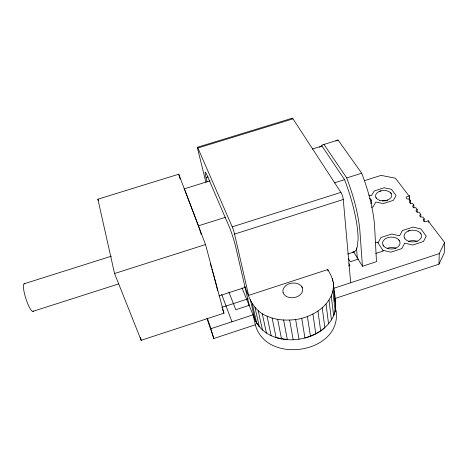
<?xml version="1.0" encoding="UTF-8"?>
<svg xmlns="http://www.w3.org/2000/svg" width="468" height="468" viewBox="0 0 468 468"><rect width="100%" height="100%" fill="white"/><g stroke="black" fill="none" stroke-linecap="round" stroke-linejoin="round"><path stroke-width="0.7" d="M420.779 217.105L420.79 214.315L419.164 212.15A2.322 1.498 -0.7 0 1 416.298 211.413A2.322 1.498 -0.7 0 1 417.163 209.488L415.812 207.693A2.299 1.474 -1 0 1 412.934 206.979A2.299 1.474 -1 0 1 413.835 205.066L412.513 203.299A2.281 1.457 -1.4 0 1 409.623 202.609A2.281 1.457 -1.4 0 1 410.559 200.708L409.26 198.976A2.264 1.433 -1.7 0 1 406.148 197.677A2.264 1.433 -1.7 0 1 409.307 196.326L409.582 195.887L408.394 195.144L395.419 178.197L381.081 175.389L364.537 180.63M424.201 221.674L424.224 218.878L422.826 217.023A2.34 1.521 -0.3 0 1 419.966 216.257A2.34 1.521 -0.3 0 1 420.79 214.315M428.741 222.347L428.764 220.949L427.705 220.797A2.363 1.544 0 0 1 424.037 221.335A2.363 1.544 0 0 1 424.224 218.878M334.719 298.59L438.966 264.18L439.253 253.615L444.6 242.436L428.91 221.943L428.764 220.949M444.6 242.436L444.243 253.018L438.966 264.18M241.997 287.914L254.826 319.17C264.642 341.915 296.109 344.302 315.789 333.819C324.804 329.15 332.537 321.259 335.187 311.261C336.82 301.72 333.895 292.172 333.38 282.666C332.461 277.939 330.168 273.675 327.77 269.556L248.596 295.384L234.567 234.094A5.353 0.491 72.4 0 0 232.227 226.863L197.888 148.011L293.003 118.854L340.897 192.377A5.283 1.299 72.4 0 1 343.266 199.497L350.696 282.731M244.834 286.34C248.953 298.098 254.218 311.53 267.029 316.099C275.921 320.235 286.03 320.644 295.636 319.556C313.923 317.123 335.006 303.27 333.38 282.666M320.867 146.736L322.388 144.951L338.077 140.031L361.694 173.219C368.064 189.821 372.961 207.149 374.517 224.915L376.483 261.676L362.437 266.269L353.416 251.486M377.998 242.857L380.993 237.492L391.728 234.006L399.59 235.843L402.439 230.531L412.94 227.126L420.89 228.916L426.219 236.088L423.487 241.511L412.747 245.021L404.685 243.108L401.796 248.596L390.815 252.188L382.847 250.228M319.615 147.326L320.399 146.396L321.961 146.045L344.577 179.659C350.158 194.314 354.557 209.477 356.938 224.991A54.224 12.94 72.4 0 1 358.067 239.955L357.254 246.893L356.481 249.421L355.376 250.977L354.042 251.989L347.806 254.019M335.866 141.108L336.217 140.769M301.737 318.252L304.937 337.978C312.179 335.866 319.17 332.643 324.85 327.588L322.236 307.722M387.276 248.332L388.873 247.812A8.629 5.955 -1.1 0 1 396.103 248.274M408.307 241.476L409.892 240.956A8.664 5.885 0.1 0 1 417.169 241.4M408.184 231.034L409.787 230.508M387.726 200.023L386.199 200.509M379.566 191.307L381.075 190.827M336.393 140.599L338.077 140.031M213.806 338.504L255.329 324.798L253.048 314.835L210.933 328.688L213.806 338.504L206.95 318.468M141.166 340.289L223.961 313.18L205.522 244.553L178.758 174.207L97.876 199.198L114.561 273.523L141.166 340.289L140.488 337.469M249.625 305.2L235.773 309.74L228.893 292.038M334.228 288.148L439.253 253.615M358.582 259.056L350.327 261.747L348.531 258.734M375.775 253.445L383.339 250.977L377.518 242.131L375.435 242.804M221.797 307.4L248.116 298.8M348.549 265.994L349.935 265.537L348.824 263.665M218.895 295.934L245.232 287.37M32.871 311.366L118.773 283.889M371.633 207.318L373.008 206.879L375.88 202.006L383.269 203.592L393.331 200.362L396.074 195.548L391.418 189.283L384.123 187.797L374.265 190.938L371.434 195.659L368.807 195.103M234.567 234.094L343.266 199.497M114.561 273.523L205.522 244.553M24.108 283.795L111.483 256.16M232.227 226.863L340.897 192.377M323.95 144.425L346.706 177.951L361.694 173.219M184.041 188.791L184.374 188.82L198.455 225.822L225.594 217.246M334.14 182.953L344.577 179.659M184.374 188.82L210.085 180.829M312.232 149.07L321.961 146.045M207.108 181.8L206.06 177.565L208.143 176.916M197.449 147.262L292.26 118.205M415.771 241.57L417.403 241.038A8.781 5.879 -0.3 0 0 420.574 233.298A8.781 5.879 -0.3 0 0 409.289 230.66A8.781 5.879 -0.3 0 0 404.516 238.019M352.474 252.188L354.042 251.989M390.651 192.804L391.347 193.74M420.229 232.894L421.024 233.971M376.559 198.467L375.886 197.519M370.568 199.216L371.229 200.169M398.812 239.862L399.573 240.956M383.719 246.115L382.982 245.016M404.487 238.019L405.253 239.107A8.781 5.879 -0.3 0 0 415.771 241.57M301.755 286.574L302.445 287.937M255.329 324.798C266.269 365.561 342.751 353.182 336.047 310.19M283.099 292.675L283.748 294.062A9.974 7.312 -8.7 0 0 295.08 297.385L297.016 296.753A9.974 7.312 -8.7 0 0 302.176 287.305A9.974 7.312 -8.7 0 0 290.523 283.392L288.61 283.994A9.974 7.312 -8.7 0 0 283.105 292.675M97.876 199.198L98.397 200.55M221.715 294.512L231.976 321.768M346.706 177.951C353.007 194.606 357.956 211.91 359.804 229.659L362.437 266.269M222.44 309.067L223.961 313.18M207.517 318.737L210.933 328.688M198.455 225.822L200.403 231.759M200.62 232.421L201.234 234.328M210.366 263.835L211.477 267.649M211.846 268.924L212.577 271.475M178.758 174.207L180.116 179.092M334.79 299.584L335.626 302.644L334.895 299.883M205.949 182.309L197.736 149.269A4.698 0.369 72.9 0 1 197.888 148.011M216.432 285.819L217.175 288.891M249.327 305.774L235.778 247.151A15.251 1.328 72.3 0 0 229.057 226.348L206.739 174.529A13.999 1.111 72.7 0 0 206.06 177.565M250.392 299.707L254.826 319.17L256.639 323.043L259.325 326.857L254.966 307.382M252.293 303.726L256.698 323.195M258.213 310.723L262.513 330.215M262.255 313.683L266.462 333.187M267.029 316.099L271.13 335.626M272.13 318.088L276.108 337.644L287.311 339.569L283.626 319.954M217.322 289.505L217.591 290.827M277.688 319.428L281.525 339.013M289.657 320.1L293.184 339.75M295.636 319.556L298.999 339.241M307.412 316.549L310.454 336.316M312.905 314.016L315.789 333.819M317.947 311.097L320.685 330.935M326.061 303.978L328.559 323.879M329.01 300.023L331.414 319.948M327.77 269.556L327.933 270.978M331.285 295.788L333.625 315.736L334.989 311.325L335.679 307.008L333.421 287.036M332.906 291.295L335.187 311.261M332.274 278.536L332.596 281.385M356.511 247.929L357.283 257.821M409.26 198.976L409.272 200.357M410.559 200.702L410.582 203.475M409.582 195.887L409.623 200.041M409.313 196.32L409.348 199.783M413.835 205.06L413.847 207.839M417.158 209.483L417.163 212.267M369.644 198.414A8.114 5.23 -4.3 0 1 371.042 203.697M382.297 200.93A8.038 5.189 -2.9 0 1 386.141 200.866M212.776 272.177A55.13 2.504 72.4 0 1 216.274 285.176M33.374 310.986A14.473 2.89 72.4 0 1 25.816 298.414A14.473 2.89 72.4 0 1 24.74 283.819M291.974 118.644A4.639 0.977 73.8 0 1 293.003 118.854M395.758 248.104L394.12 248.637A8.746 5.949 -1.5 0 1 383.345 245.624A8.746 5.949 -1.5 0 1 386.884 237.966L388.487 237.428A8.746 5.949 -1.5 0 1 399.262 240.441A8.746 5.949 -1.5 0 1 395.758 248.099M379.8 200.362A8.137 5.177 -3.2 0 0 391.774 195.244A8.137 5.177 -3.2 0 0 379.367 191.406A8.137 5.177 -3.2 0 0 379.8 200.362"/></g></svg>
